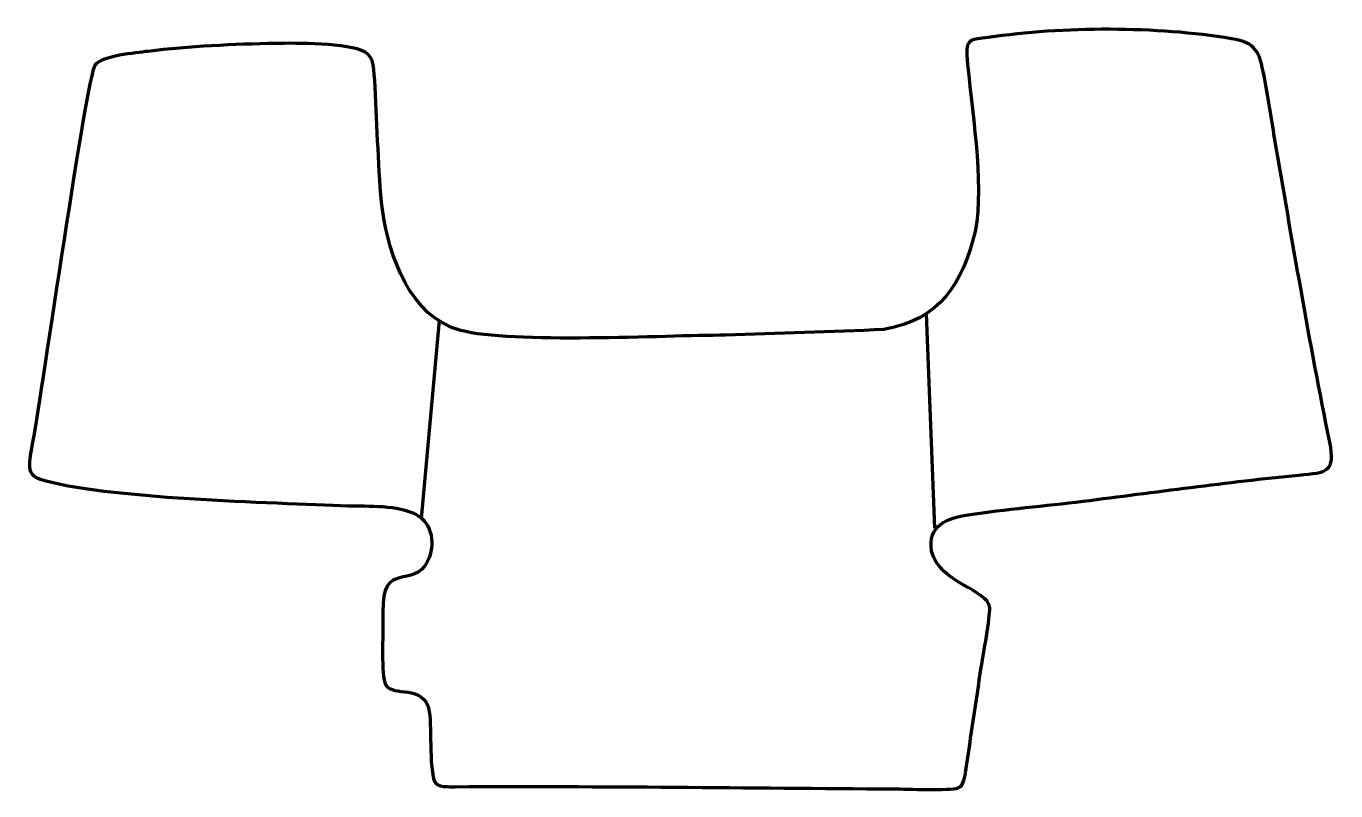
# Model space of a CAD drawing. Header units: millimetres. Extents: x -568 to 33, y 188 to 539.
import ezdxf

# ---------------------------------------------------------------- set-up
doc = ezdxf.new("R2010")
doc.units = ezdxf.units.MM
doc.header["$MEASUREMENT"] = 0
doc.layers.add('layer 2', color=7, linetype='Continuous')
doc.layers.add('layer 3', color=7, linetype='Continuous')

msp = doc.modelspace()

# ---------------------------------------------------------------- linework, layer by layer
at = {"layer": 'layer 2', "color": 142, "lineweight": 158}
for points in [[(-386.197, 312.7029), (-386.197, 312.7029), (-377.9576, 403.605), (-377.9576, 403.605)], [(-154.6282, 406.6543), (-154.6282, 406.6543), (-150.7686, 308.1797), (-150.7686, 308.1797)]]:
    msp.add_open_spline(points, degree=3, dxfattribs=at)
at = {"layer": 'layer 3', "color": 242, "lineweight": 158}
msp.add_open_spline([(-246.7841, 396.8172), (-222.6793, 397.7255), (-198.0799, 398.1562), (-174.0575, 399.4806), (-174.0575, 399.4806), (-148.0714, 404.024), (-138.1283, 420.2413), (-132.1914, 444.4849), (-132.1914, 444.4849), (-127.7028, 467.319), (-134.2114, 501.6604), (-136.0099, 525.6322), (-136.0099, 525.6322), (-136.3379, 533.3087), (-133.5477, 532.3946), (-126.1723, 533.4865), (-126.1723, 533.4865), (-91.8239, 538.5008), (-48.978, 538.6691), (-14.5689, 532.909), (-14.5689, 532.909), (-3.2229, 531.0097), (-1.8164, 527.0246), (0.4001, 515.8925), (0.4001, 515.8925), (2.2147, 506.7793), (3.6518, 496.6754), (5.2431, 487.4042), (5.2431, 487.4042), (13.1671, 440.9008), (21.1945, 393.9432), (30.5249, 347.7193), (30.5249, 347.7193), (33.3109, 333.9169), (29.3816, 333.8329), (16.3994, 332.6012), (16.3994, 332.6012), (-16.5123, 329.4789), (-49.7959, 324.6926), (-82.6544, 320.6376), (-82.6544, 320.6376), (-99.9572, 318.5194), (-118.2368, 316.928), (-135.3375, 314.4188), (-135.3375, 314.4188), (-145.0375, 312.9955), (-154.0723, 309.4329), (-152.1559, 297.6565), (-152.1559, 297.6565), (-148.6984, 282.9665), (-125.9519, 279.9593), (-125.4975, 271.8945), (-125.4975, 271.8945), (-125.2328, 267.1956), (-128.4474, 250.2794), (-129.3496, 244.4258), (-129.3496, 244.4258), (-131.7803, 228.6316), (-134.0743, 212.8492), (-136.4614, 197.0633), (-136.4614, 197.0633), (-136.8455, 194.5235), (-137.2323, 190.0147), (-140.0251, 189.0432), (-140.0251, 189.0432), (-143.9268, 187.686), (-163.8593, 188.553), (-169.4761, 188.5882), (-169.4761, 188.5882), (-236.4631, 189.0073), (-303.8077, 189.9303), (-370.7544, 189.5727), (-370.7544, 189.5727), (-373.4768, 189.5582), (-379.0103, 189.1933), (-380.385, 192.1225), (-380.385, 192.1225), (-383.2113, 202.6199), (-380.9847, 220.8774), (-383.3567, 226.8447), (-383.3567, 226.8447), (-387.228, 236.5838), (-401.0955, 230.3816), (-403.1003, 237.4068), (-403.1003, 237.4068), (-404.7883, 243.3221), (-403.7121, 262.0191), (-403.9035, 269.7127), (-403.9035, 269.7127), (-404.5855, 293.675), (-389.8231, 279.8747), (-383.3813, 293.1575), (-383.3813, 293.1575), (-379.7618, 300.621), (-381.1047, 310.2024), (-388.6535, 314.4557), (-388.6535, 314.4557), (-396.861, 319.0802), (-410.65, 318.2674), (-419.9882, 318.5227), (-419.9882, 318.5227), (-454.418, 320.0634), (-532.272, 321.7585), (-561.2269, 330.7925), (-561.2269, 330.7925), (-567.5909, 332.778), (-566.6106, 337.2051), (-564.4106, 349.187), (-564.4106, 349.187), (-560.6198, 369.8327), (-539.8749, 515.624), (-536.0346, 520.767), (-536.0346, 520.767), (-532.8283, 525.0609), (-517.2737, 526.4291), (-511.7516, 527.1098), (-511.7516, 527.1098), (-492.5756, 529.4733), (-472.4771, 530.3578), (-453.1302, 530.7523), (-453.1302, 530.7523), (-443.9974, 530.8634), (-419.8574, 531.1475), (-412.0555, 526.7949), (-412.0555, 526.7949), (-407.8228, 524.1373), (-408.0467, 519.2256), (-407.517, 510.6354), (-407.517, 510.6354), (-406.4298, 492.4468), (-406.1251, 472.4279), (-404.1438, 454.5261), (-404.1438, 454.5261), (-401.0908, 433.1828), (-391.5275, 405.196), (-368.22, 399.0011), (-368.22, 399.0011), (-344.8297, 392.7841), (-274.466, 396.7431), (-246.7841, 396.8172)], degree=3, knots=[0, 0, 0, 0, 0.02777778, 0.02777778, 0.02777778, 0.02777778, 0.05555556, 0.05555556, 0.05555556, 0.05555556, 0.08333333, 0.08333333, 0.08333333, 0.08333333, 0.11111111, 0.11111111, 0.11111111, 0.11111111, 0.13888889, 0.13888889, 0.13888889, 0.13888889, 0.16666667, 0.16666667, 0.16666667, 0.16666667, 0.19444444, 0.19444444, 0.19444444, 0.19444444, 0.22222222, 0.22222222, 0.22222222, 0.22222222, 0.25, 0.25, 0.25, 0.25, 0.27777778, 0.27777778, 0.27777778, 0.27777778, 0.30555556, 0.30555556, 0.30555556, 0.30555556, 0.33333333, 0.33333333, 0.33333333, 0.33333333, 0.36111111, 0.36111111, 0.36111111, 0.36111111, 0.38888889, 0.38888889, 0.38888889, 0.38888889, 0.41666667, 0.41666667, 0.41666667, 0.41666667, 0.44444444, 0.44444444, 0.44444444, 0.44444444, 0.47222222, 0.47222222, 0.47222222, 0.47222222, 0.5, 0.5, 0.5, 0.5, 0.52777778, 0.52777778, 0.52777778, 0.52777778, 0.55555556, 0.55555556, 0.55555556, 0.55555556, 0.58333333, 0.58333333, 0.58333333, 0.58333333, 0.61111111, 0.61111111, 0.61111111, 0.61111111, 0.63888889, 0.63888889, 0.63888889, 0.63888889, 0.66666667, 0.66666667, 0.66666667, 0.66666667, 0.69444444, 0.69444444, 0.69444444, 0.69444444, 0.72222222, 0.72222222, 0.72222222, 0.72222222, 0.75, 0.75, 0.75, 0.75, 0.77777778, 0.77777778, 0.77777778, 0.77777778, 0.80555556, 0.80555556, 0.80555556, 0.80555556, 0.83333333, 0.83333333, 0.83333333, 0.83333333, 0.86111111, 0.86111111, 0.86111111, 0.86111111, 0.88888889, 0.88888889, 0.88888889, 0.88888889, 0.91666667, 0.91666667, 0.91666667, 0.91666667, 0.94444444, 0.94444444, 0.94444444, 0.94444444, 1, 1, 1, 1], dxfattribs=at)

doc.saveas('drawing.dxf')
